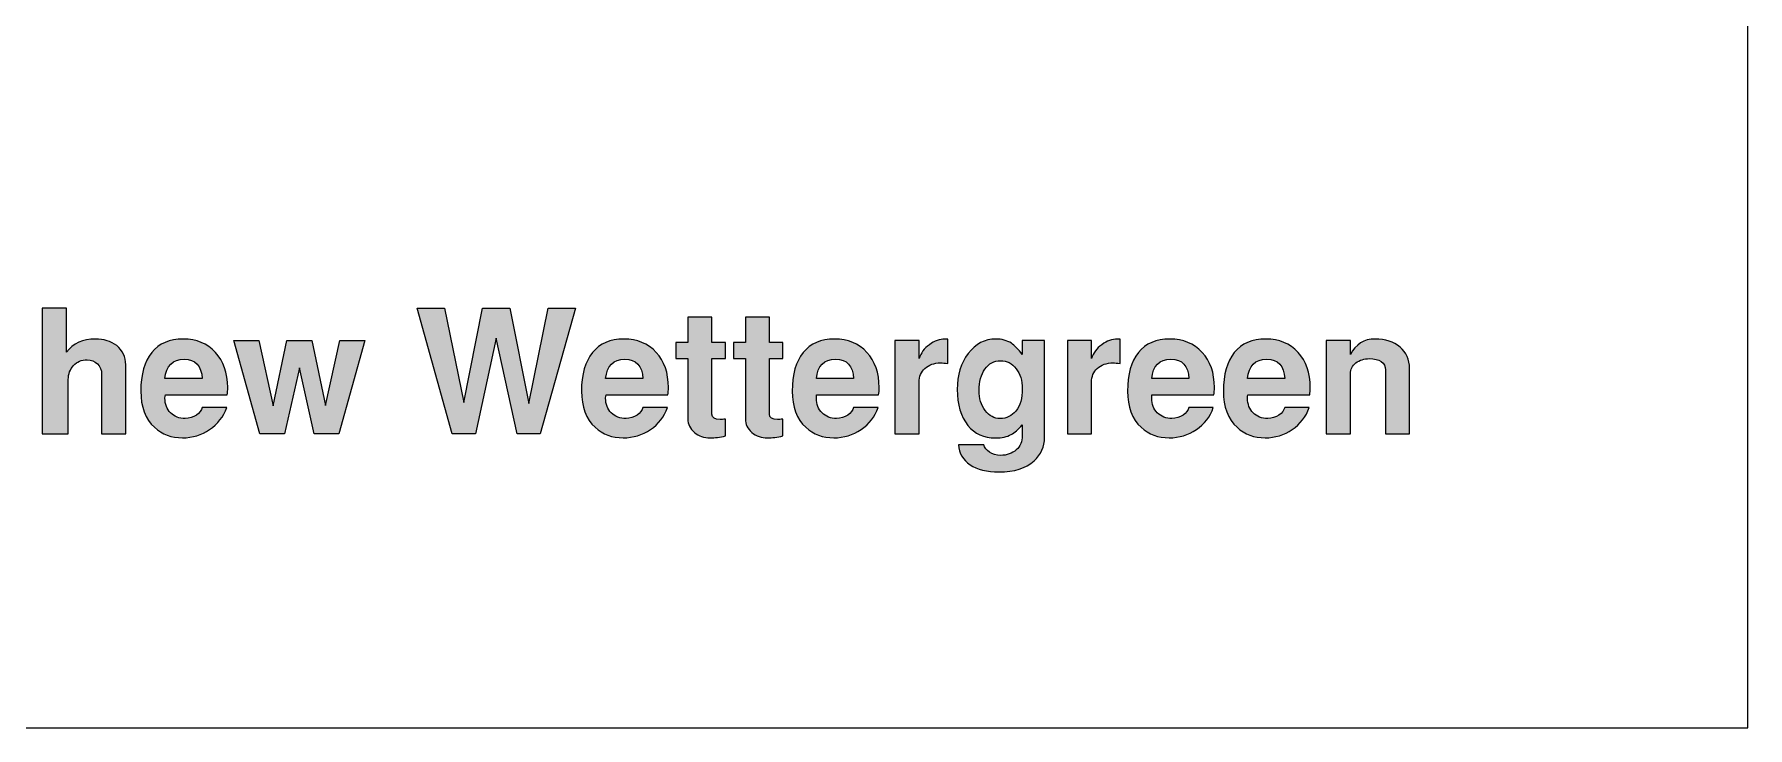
# Model space of a CAD drawing. Header units: inches. Extents: x 1.02 to 5.12, y -4.53 to -1.03.
# Drawn here: x 3.88 to 5.122, y -4.527 to -4.024 of the extents above; entities that cross this region are included whole.
import ezdxf

# ---------------------------------------------------------------- set-up
doc = ezdxf.new("R2010")
doc.units = ezdxf.units.IN
doc.header["$MEASUREMENT"] = 0
doc.layers.add('Layer 1', color=7, linetype='Continuous')

# ---------------------------------------------------------------- blocks, each defined once
blk = doc.blocks.new('block 2')
at = {"layer": 'Layer 1', "color": 7, "lineweight": 5, "true_color": 0xffffff}
blk.add_open_spline([(3.0372, -1.0266), (4.0738, -1.0266), (5.1219, -1.0266), (5.1219, -1.0266), (5.1219, -1.0266), (5.1219, -4.5266), (5.1219, -4.5266), (5.1219, -4.5266), (1.0193, -4.5266), (1.0193, -4.5266), (1.0193, -4.5266), (1.0193, -1.0266), (1.0193, -1.0266), (1.0193, -1.0266), (2.0228, -1.0266), (3.0372, -1.0266)], degree=3, knots=[0, 0, 0, 0, 1, 1, 1, 2, 2, 2, 3, 3, 3, 4, 4, 4, 5, 5, 5, 5], dxfattribs=at)
blk = doc.blocks.new('block 29')
at = {"layer": 'Layer 1', "true_color": 0xed1f24}
h = blk.add_hatch(color=240, dxfattribs=at)
h.dxf.hatch_style = 2
edge = h.paths.add_edge_path()
edge.add_spline(control_points=[(3.9459, -4.3137), (3.9459, -4.3137), (3.9284, -4.3137), (3.9284, -4.3137), (3.9284, -4.3137), (3.9284, -4.2705), (3.9284, -4.2705), (3.9284, -4.2673), (3.9274, -4.2647), (3.9254, -4.2628), (3.9234, -4.2609), (3.9209, -4.26), (3.9178, -4.26), (3.9139, -4.26), (3.9106, -4.2613), (3.9081, -4.2641), (3.9055, -4.2668), (3.9042, -4.2702), (3.9042, -4.2743), (3.9042, -4.2743), (3.9042, -4.3137), (3.9042, -4.3137), (3.9042, -4.3137), (3.8854, -4.3137), (3.8854, -4.3137), (3.8854, -4.3137), (3.8854, -4.2226), (3.8854, -4.2226), (3.8854, -4.2226), (3.9029, -4.2226), (3.9029, -4.2226), (3.9029, -4.2226), (3.9029, -4.2545), (3.9029, -4.2545), (3.9077, -4.2481), (3.9147, -4.2449), (3.9239, -4.2449), (3.93, -4.2449), (3.9351, -4.2465), (3.9393, -4.2497), (3.9437, -4.2532), (3.9459, -4.2578), (3.9459, -4.2635), (3.9459, -4.2635), (3.9459, -4.3137), (3.9459, -4.3137)], knot_values=[0, 0, 0, 0, 1, 1, 1, 2, 2, 2, 3, 3, 3, 4, 4, 4, 5, 5, 5, 6, 6, 6, 7, 7, 7, 8, 8, 8, 9, 9, 9, 10, 10, 10, 11, 11, 11, 12, 12, 12, 13, 13, 13, 14, 14, 14, 15, 15, 15, 15], degree=3, periodic=1)
h = blk.add_hatch(color=240, dxfattribs=at)
h.dxf.hatch_style = 2
h.paths.add_polyline_path([(4.272, -4.2226), (4.2464, -4.3137), (4.2296, -4.3137), (4.2145, -4.2444), (4.1995, -4.3137), (4.1826, -4.3137), (4.1571, -4.2226), (4.1769, -4.2226), (4.1909, -4.2909), (4.2046, -4.2226), (4.2244, -4.2226), (4.2381, -4.2916), (4.2521, -4.2226)])
h = blk.add_hatch(color=240, dxfattribs=at)
h.dxf.hatch_style = 2
edge = h.paths.add_edge_path()
edge.add_spline(control_points=[(4.3807, -4.3151), (4.3766, -4.3161), (4.3729, -4.3166), (4.3696, -4.3166), (4.3651, -4.3166), (4.3614, -4.3153), (4.3582, -4.3126), (4.355, -4.3098), (4.3534, -4.3066), (4.3534, -4.3029), (4.3534, -4.3029), (4.3534, -4.259), (4.3534, -4.259), (4.3534, -4.259), (4.3448, -4.259), (4.3448, -4.259), (4.3448, -4.259), (4.3448, -4.2474), (4.3448, -4.2474), (4.3448, -4.2474), (4.3534, -4.2474), (4.3534, -4.2474), (4.3534, -4.2474), (4.3534, -4.229), (4.3534, -4.229), (4.3534, -4.229), (4.3709, -4.229), (4.3709, -4.229), (4.3709, -4.229), (4.3709, -4.2474), (4.3709, -4.2474), (4.3709, -4.2474), (4.3807, -4.2474), (4.3807, -4.2474), (4.3807, -4.2474), (4.3807, -4.259), (4.3807, -4.259), (4.3807, -4.259), (4.3709, -4.259), (4.3709, -4.259), (4.3709, -4.259), (4.3709, -4.2994), (4.3709, -4.2994), (4.3709, -4.3019), (4.3729, -4.3032), (4.3768, -4.3032), (4.3777, -4.3032), (4.379, -4.3031), (4.3807, -4.303), (4.3807, -4.303), (4.3807, -4.3151), (4.3807, -4.3151)], knot_values=[0, 0, 0, 0, 1, 1, 1, 2, 2, 2, 3, 3, 3, 4, 4, 4, 5, 5, 5, 6, 6, 6, 7, 7, 7, 8, 8, 8, 9, 9, 9, 10, 10, 10, 11, 11, 11, 12, 12, 12, 13, 13, 13, 14, 14, 14, 15, 15, 15, 16, 16, 16, 17, 17, 17, 17], degree=3, periodic=1)
h = blk.add_hatch(color=240, dxfattribs=at)
h.dxf.hatch_style = 2
edge = h.paths.add_edge_path()
edge.add_spline(control_points=[(4.4223, -4.3151), (4.4182, -4.3161), (4.4145, -4.3166), (4.4112, -4.3166), (4.4068, -4.3166), (4.403, -4.3153), (4.3998, -4.3126), (4.3967, -4.3098), (4.3951, -4.3066), (4.3951, -4.3029), (4.3951, -4.3029), (4.3951, -4.259), (4.3951, -4.259), (4.3951, -4.259), (4.3864, -4.259), (4.3864, -4.259), (4.3864, -4.259), (4.3864, -4.2474), (4.3864, -4.2474), (4.3864, -4.2474), (4.3951, -4.2474), (4.3951, -4.2474), (4.3951, -4.2474), (4.3951, -4.229), (4.3951, -4.229), (4.3951, -4.229), (4.4126, -4.229), (4.4126, -4.229), (4.4126, -4.229), (4.4126, -4.2474), (4.4126, -4.2474), (4.4126, -4.2474), (4.4223, -4.2474), (4.4223, -4.2474), (4.4223, -4.2474), (4.4223, -4.259), (4.4223, -4.259), (4.4223, -4.259), (4.4126, -4.259), (4.4126, -4.259), (4.4126, -4.259), (4.4126, -4.2994), (4.4126, -4.2994), (4.4126, -4.3019), (4.4145, -4.3032), (4.4185, -4.3032), (4.4194, -4.3032), (4.4206, -4.3031), (4.4223, -4.303), (4.4223, -4.303), (4.4223, -4.3151), (4.4223, -4.3151)], knot_values=[0, 0, 0, 0, 1, 1, 1, 2, 2, 2, 3, 3, 3, 4, 4, 4, 5, 5, 5, 6, 6, 6, 7, 7, 7, 8, 8, 8, 9, 9, 9, 10, 10, 10, 11, 11, 11, 12, 12, 12, 13, 13, 13, 14, 14, 14, 15, 15, 15, 16, 16, 16, 17, 17, 17, 17], degree=3, periodic=1)
h = blk.add_hatch(color=240, dxfattribs=at)
h.dxf.hatch_style = 2
edge = h.paths.add_edge_path()
edge.add_spline(control_points=[(4.0198, -4.28), (4.0198, -4.282), (4.0197, -4.2838), (4.0194, -4.2854), (4.0194, -4.2854), (3.9746, -4.2854), (3.9746, -4.2854), (3.9744, -4.2859), (3.9743, -4.2867), (3.9743, -4.2877), (3.9743, -4.2922), (3.9757, -4.2957), (3.9784, -4.2984), (3.9811, -4.3011), (3.9847, -4.3025), (3.989, -4.3025), (3.9919, -4.3025), (3.9946, -4.3017), (3.9971, -4.3), (3.9993, -4.2984), (4.0007, -4.2966), (4.0013, -4.2946), (4.0013, -4.2946), (4.0191, -4.2946), (4.0191, -4.2946), (4.0167, -4.3012), (4.0126, -4.3065), (4.0067, -4.3105), (4.0009, -4.3145), (3.9943, -4.3165), (3.9871, -4.3165), (3.979, -4.3165), (3.9722, -4.314), (3.9667, -4.3089), (3.9601, -4.3028), (3.9568, -4.2941), (3.9568, -4.2827), (3.9568, -4.2706), (3.9595, -4.2612), (3.9647, -4.2547), (3.97, -4.2481), (3.9776, -4.2449), (3.9876, -4.2449), (3.9972, -4.2449), (4.005, -4.2481), (4.0109, -4.2546), (4.0169, -4.261), (4.0198, -4.2695), (4.0198, -4.28)], knot_values=[0, 0, 0, 0, 1, 1, 1, 2, 2, 2, 3, 3, 3, 4, 4, 4, 5, 5, 5, 6, 6, 6, 7, 7, 7, 8, 8, 8, 9, 9, 9, 10, 10, 10, 11, 11, 11, 12, 12, 12, 13, 13, 13, 14, 14, 14, 15, 15, 15, 16, 16, 16, 16], degree=3, periodic=1)
edge = h.paths.add_edge_path()
edge.add_spline(control_points=[(4.0013, -4.2736), (4.0008, -4.2642), (3.9964, -4.2595), (3.9882, -4.2595), (3.9799, -4.2595), (3.9752, -4.2642), (3.9743, -4.2736), (3.9743, -4.2736), (4.0013, -4.2736), (4.0013, -4.2736)], knot_values=[0, 0, 0, 0, 1, 1, 1, 2, 2, 2, 3, 3, 3, 3], degree=3, periodic=1)
h = blk.add_hatch(color=240, dxfattribs=at)
h.dxf.hatch_style = 2
h.paths.add_polyline_path([(4.1193, -4.246), (4.1004, -4.3137), (4.0825, -4.3137), (4.0718, -4.2659), (4.0611, -4.3137), (4.0431, -4.3137), (4.0242, -4.246), (4.0423, -4.246), (4.0528, -4.2934), (4.0627, -4.246), (4.0808, -4.246), (4.0907, -4.2932), (4.1012, -4.246)])
h = blk.add_hatch(color=240, dxfattribs=at)
h.dxf.hatch_style = 2
edge = h.paths.add_edge_path()
edge.add_spline(control_points=[(4.3393, -4.28), (4.3393, -4.282), (4.3392, -4.2838), (4.3389, -4.2854), (4.3389, -4.2854), (4.2941, -4.2854), (4.2941, -4.2854), (4.2939, -4.2859), (4.2938, -4.2867), (4.2938, -4.2877), (4.2938, -4.2922), (4.2952, -4.2957), (4.2979, -4.2984), (4.3006, -4.3011), (4.3042, -4.3025), (4.3086, -4.3025), (4.3114, -4.3025), (4.3141, -4.3017), (4.3166, -4.3), (4.3188, -4.2984), (4.3202, -4.2966), (4.3208, -4.2946), (4.3208, -4.2946), (4.3386, -4.2946), (4.3386, -4.2946), (4.3362, -4.3012), (4.3321, -4.3065), (4.3263, -4.3105), (4.3204, -4.3145), (4.3138, -4.3165), (4.3066, -4.3165), (4.2985, -4.3165), (4.2917, -4.314), (4.2862, -4.3089), (4.2796, -4.3028), (4.2763, -4.2941), (4.2763, -4.2827), (4.2763, -4.2706), (4.279, -4.2612), (4.2843, -4.2547), (4.2895, -4.2481), (4.2972, -4.2449), (4.3071, -4.2449), (4.3167, -4.2449), (4.3245, -4.2481), (4.3305, -4.2546), (4.3364, -4.261), (4.3393, -4.2695), (4.3393, -4.28)], knot_values=[0, 0, 0, 0, 1, 1, 1, 2, 2, 2, 3, 3, 3, 4, 4, 4, 5, 5, 5, 6, 6, 6, 7, 7, 7, 8, 8, 8, 9, 9, 9, 10, 10, 10, 11, 11, 11, 12, 12, 12, 13, 13, 13, 14, 14, 14, 15, 15, 15, 16, 16, 16, 16], degree=3, periodic=1)
edge = h.paths.add_edge_path()
edge.add_spline(control_points=[(4.3208, -4.2736), (4.3203, -4.2642), (4.3159, -4.2595), (4.3077, -4.2595), (4.2994, -4.2595), (4.2948, -4.2642), (4.2938, -4.2736), (4.2938, -4.2736), (4.3208, -4.2736), (4.3208, -4.2736)], knot_values=[0, 0, 0, 0, 1, 1, 1, 2, 2, 2, 3, 3, 3, 3], degree=3, periodic=1)
h = blk.add_hatch(color=240, dxfattribs=at)
h.dxf.hatch_style = 2
edge = h.paths.add_edge_path()
edge.add_spline(control_points=[(4.4921, -4.28), (4.4921, -4.282), (4.492, -4.2838), (4.4917, -4.2854), (4.4917, -4.2854), (4.4468, -4.2854), (4.4468, -4.2854), (4.4466, -4.2859), (4.4466, -4.2867), (4.4466, -4.2877), (4.4466, -4.2922), (4.4479, -4.2957), (4.4507, -4.2984), (4.4534, -4.3011), (4.4569, -4.3025), (4.4613, -4.3025), (4.4642, -4.3025), (4.4669, -4.3017), (4.4694, -4.3), (4.4716, -4.2984), (4.473, -4.2966), (4.4736, -4.2946), (4.4736, -4.2946), (4.4913, -4.2946), (4.4913, -4.2946), (4.489, -4.3012), (4.4849, -4.3065), (4.479, -4.3105), (4.4731, -4.3145), (4.4666, -4.3165), (4.4593, -4.3165), (4.4512, -4.3165), (4.4445, -4.314), (4.4389, -4.3089), (4.4324, -4.3028), (4.4291, -4.2941), (4.4291, -4.2827), (4.4291, -4.2706), (4.4317, -4.2612), (4.437, -4.2547), (4.4423, -4.2481), (4.4499, -4.2449), (4.4598, -4.2449), (4.4695, -4.2449), (4.4773, -4.2481), (4.4832, -4.2546), (4.4891, -4.261), (4.4921, -4.2695), (4.4921, -4.28)], knot_values=[0, 0, 0, 0, 1, 1, 1, 2, 2, 2, 3, 3, 3, 4, 4, 4, 5, 5, 5, 6, 6, 6, 7, 7, 7, 8, 8, 8, 9, 9, 9, 10, 10, 10, 11, 11, 11, 12, 12, 12, 13, 13, 13, 14, 14, 14, 15, 15, 15, 16, 16, 16, 16], degree=3, periodic=1)
edge = h.paths.add_edge_path()
edge.add_spline(control_points=[(4.4736, -4.2736), (4.4731, -4.2642), (4.4687, -4.2595), (4.4605, -4.2595), (4.4521, -4.2595), (4.4475, -4.2642), (4.4466, -4.2736), (4.4466, -4.2736), (4.4736, -4.2736), (4.4736, -4.2736)], knot_values=[0, 0, 0, 0, 1, 1, 1, 2, 2, 2, 3, 3, 3, 3], degree=3, periodic=1)
h = blk.add_hatch(color=240, dxfattribs=at)
h.dxf.hatch_style = 2
edge = h.paths.add_edge_path()
edge.add_spline(control_points=[(4.5419, -4.2626), (4.5396, -4.2624), (4.5379, -4.2622), (4.5368, -4.2622), (4.5319, -4.2622), (4.528, -4.2636), (4.5253, -4.2662), (4.5225, -4.2688), (4.5211, -4.2721), (4.5211, -4.2761), (4.5211, -4.2761), (4.5211, -4.3137), (4.5211, -4.3137), (4.5211, -4.3137), (4.5036, -4.3137), (4.5036, -4.3137), (4.5036, -4.3137), (4.5036, -4.246), (4.5036, -4.246), (4.5036, -4.246), (4.5211, -4.246), (4.5211, -4.246), (4.5211, -4.246), (4.5211, -4.2591), (4.5211, -4.2591), (4.5223, -4.2551), (4.5248, -4.2517), (4.5286, -4.249), (4.5323, -4.2462), (4.5361, -4.2449), (4.5398, -4.2449), (4.5402, -4.2449), (4.5409, -4.2449), (4.5419, -4.2451), (4.5419, -4.2451), (4.5419, -4.2626), (4.5419, -4.2626)], knot_values=[0, 0, 0, 0, 1, 1, 1, 2, 2, 2, 3, 3, 3, 4, 4, 4, 5, 5, 5, 6, 6, 6, 7, 7, 7, 8, 8, 8, 9, 9, 9, 10, 10, 10, 11, 11, 11, 12, 12, 12, 12], degree=3, periodic=1)
h = blk.add_hatch(color=240, dxfattribs=at)
h.dxf.hatch_style = 2
edge = h.paths.add_edge_path()
edge.add_spline(control_points=[(4.6121, -4.3162), (4.6121, -4.323), (4.6095, -4.3287), (4.6044, -4.3332), (4.5985, -4.3386), (4.5901, -4.3412), (4.5791, -4.3412), (4.5702, -4.3412), (4.5631, -4.3395), (4.558, -4.3361), (4.5529, -4.3326), (4.5501, -4.3278), (4.5497, -4.3216), (4.5497, -4.3216), (4.568, -4.3216), (4.568, -4.3216), (4.5685, -4.3236), (4.5698, -4.3254), (4.5721, -4.3269), (4.5743, -4.3285), (4.577, -4.3292), (4.5801, -4.3292), (4.5848, -4.3292), (4.5886, -4.3279), (4.5915, -4.3253), (4.5945, -4.3227), (4.5959, -4.3192), (4.5959, -4.3149), (4.5959, -4.3104), (4.5959, -4.3077), (4.5958, -4.307), (4.5931, -4.3104), (4.5904, -4.3128), (4.5879, -4.3141), (4.5849, -4.3158), (4.5811, -4.3166), (4.5765, -4.3166), (4.5681, -4.3166), (4.5614, -4.3136), (4.5565, -4.3075), (4.5513, -4.3012), (4.5487, -4.2925), (4.5487, -4.2814), (4.5487, -4.271), (4.5514, -4.2624), (4.5567, -4.2554), (4.5621, -4.2484), (4.5687, -4.2449), (4.5766, -4.2449), (4.581, -4.2449), (4.5848, -4.2459), (4.588, -4.248), (4.5904, -4.2496), (4.593, -4.2523), (4.5959, -4.2561), (4.5959, -4.2561), (4.5959, -4.246), (4.5959, -4.246), (4.5959, -4.246), (4.6121, -4.246), (4.6121, -4.246), (4.6121, -4.246), (4.6121, -4.3162), (4.6121, -4.3162)], knot_values=[0, 0, 0, 0, 1, 1, 1, 2, 2, 2, 3, 3, 3, 4, 4, 4, 5, 5, 5, 6, 6, 6, 7, 7, 7, 8, 8, 8, 9, 9, 9, 10, 10, 10, 11, 11, 11, 12, 12, 12, 13, 13, 13, 14, 14, 14, 15, 15, 15, 16, 16, 16, 17, 17, 17, 18, 18, 18, 19, 19, 19, 20, 20, 20, 21, 21, 21, 21], degree=3, periodic=1)
edge = h.paths.add_edge_path()
edge.add_spline(control_points=[(4.5959, -4.2809), (4.5959, -4.275), (4.5944, -4.2702), (4.5915, -4.2664), (4.5884, -4.2625), (4.5847, -4.2606), (4.5801, -4.2606), (4.5754, -4.2606), (4.5716, -4.2626), (4.5688, -4.2667), (4.566, -4.2707), (4.5646, -4.2759), (4.5646, -4.2822), (4.5646, -4.288), (4.566, -4.2928), (4.569, -4.2967), (4.572, -4.3006), (4.5756, -4.3025), (4.5798, -4.3025), (4.5845, -4.3025), (4.5883, -4.3007), (4.5912, -4.2971), (4.5944, -4.2932), (4.5959, -4.2878), (4.5959, -4.2809)], knot_values=[0, 0, 0, 0, 1, 1, 1, 2, 2, 2, 3, 3, 3, 4, 4, 4, 5, 5, 5, 6, 6, 6, 7, 7, 7, 8, 8, 8, 8], degree=3, periodic=1)
h = blk.add_hatch(color=240, dxfattribs=at)
h.dxf.hatch_style = 2
edge = h.paths.add_edge_path()
edge.add_spline(control_points=[(4.6669, -4.2626), (4.6646, -4.2624), (4.6629, -4.2622), (4.6618, -4.2622), (4.6569, -4.2622), (4.653, -4.2636), (4.6503, -4.2662), (4.6475, -4.2688), (4.6461, -4.2721), (4.6461, -4.2761), (4.6461, -4.2761), (4.6461, -4.3137), (4.6461, -4.3137), (4.6461, -4.3137), (4.6286, -4.3137), (4.6286, -4.3137), (4.6286, -4.3137), (4.6286, -4.246), (4.6286, -4.246), (4.6286, -4.246), (4.6461, -4.246), (4.6461, -4.246), (4.6461, -4.246), (4.6461, -4.2591), (4.6461, -4.2591), (4.6473, -4.2551), (4.6498, -4.2517), (4.6536, -4.249), (4.6573, -4.2462), (4.6611, -4.2449), (4.6648, -4.2449), (4.6652, -4.2449), (4.6659, -4.2449), (4.6669, -4.2451), (4.6669, -4.2451), (4.6669, -4.2626), (4.6669, -4.2626)], knot_values=[0, 0, 0, 0, 1, 1, 1, 2, 2, 2, 3, 3, 3, 4, 4, 4, 5, 5, 5, 6, 6, 6, 7, 7, 7, 8, 8, 8, 9, 9, 9, 10, 10, 10, 11, 11, 11, 12, 12, 12, 12], degree=3, periodic=1)
h = blk.add_hatch(color=240, dxfattribs=at)
h.dxf.hatch_style = 2
edge = h.paths.add_edge_path()
edge.add_spline(control_points=[(4.7352, -4.28), (4.7352, -4.282), (4.7351, -4.2838), (4.7348, -4.2854), (4.7348, -4.2854), (4.6899, -4.2854), (4.6899, -4.2854), (4.6898, -4.2859), (4.6897, -4.2867), (4.6897, -4.2877), (4.6897, -4.2922), (4.6911, -4.2957), (4.6938, -4.2984), (4.6965, -4.3011), (4.7001, -4.3025), (4.7044, -4.3025), (4.7073, -4.3025), (4.71, -4.3017), (4.7125, -4.3), (4.7147, -4.2984), (4.7161, -4.2966), (4.7167, -4.2946), (4.7167, -4.2946), (4.7344, -4.2946), (4.7344, -4.2946), (4.7321, -4.3012), (4.728, -4.3065), (4.7221, -4.3105), (4.7163, -4.3145), (4.7097, -4.3165), (4.7024, -4.3165), (4.6944, -4.3165), (4.6876, -4.314), (4.6821, -4.3089), (4.6755, -4.3028), (4.6722, -4.2941), (4.6722, -4.2827), (4.6722, -4.2706), (4.6748, -4.2612), (4.6801, -4.2547), (4.6854, -4.2481), (4.693, -4.2449), (4.7029, -4.2449), (4.7126, -4.2449), (4.7204, -4.2481), (4.7263, -4.2546), (4.7322, -4.261), (4.7352, -4.2695), (4.7352, -4.28)], knot_values=[0, 0, 0, 0, 1, 1, 1, 2, 2, 2, 3, 3, 3, 4, 4, 4, 5, 5, 5, 6, 6, 6, 7, 7, 7, 8, 8, 8, 9, 9, 9, 10, 10, 10, 11, 11, 11, 12, 12, 12, 13, 13, 13, 14, 14, 14, 15, 15, 15, 16, 16, 16, 16], degree=3, periodic=1)
edge = h.paths.add_edge_path()
edge.add_spline(control_points=[(4.7167, -4.2736), (4.7162, -4.2642), (4.7118, -4.2595), (4.7036, -4.2595), (4.6953, -4.2595), (4.6906, -4.2642), (4.6897, -4.2736), (4.6897, -4.2736), (4.7167, -4.2736), (4.7167, -4.2736)], knot_values=[0, 0, 0, 0, 1, 1, 1, 2, 2, 2, 3, 3, 3, 3], degree=3, periodic=1)
h = blk.add_hatch(color=240, dxfattribs=at)
h.dxf.hatch_style = 2
edge = h.paths.add_edge_path()
edge.add_spline(control_points=[(4.8047, -4.28), (4.8047, -4.282), (4.8046, -4.2838), (4.8043, -4.2854), (4.8043, -4.2854), (4.7595, -4.2854), (4.7595, -4.2854), (4.7593, -4.2859), (4.7592, -4.2867), (4.7592, -4.2877), (4.7592, -4.2922), (4.7606, -4.2957), (4.7633, -4.2984), (4.766, -4.3011), (4.7696, -4.3025), (4.7739, -4.3025), (4.7768, -4.3025), (4.7795, -4.3017), (4.782, -4.3), (4.7842, -4.2984), (4.7856, -4.2966), (4.7862, -4.2946), (4.7862, -4.2946), (4.804, -4.2946), (4.804, -4.2946), (4.8016, -4.3012), (4.7975, -4.3065), (4.7916, -4.3105), (4.7858, -4.3145), (4.7792, -4.3165), (4.772, -4.3165), (4.7639, -4.3165), (4.7571, -4.314), (4.7516, -4.3089), (4.745, -4.3028), (4.7417, -4.2941), (4.7417, -4.2827), (4.7417, -4.2706), (4.7444, -4.2612), (4.7496, -4.2547), (4.7549, -4.2481), (4.7625, -4.2449), (4.7725, -4.2449), (4.7821, -4.2449), (4.7899, -4.2481), (4.7958, -4.2546), (4.8018, -4.261), (4.8047, -4.2695), (4.8047, -4.28)], knot_values=[0, 0, 0, 0, 1, 1, 1, 2, 2, 2, 3, 3, 3, 4, 4, 4, 5, 5, 5, 6, 6, 6, 7, 7, 7, 8, 8, 8, 9, 9, 9, 10, 10, 10, 11, 11, 11, 12, 12, 12, 13, 13, 13, 14, 14, 14, 15, 15, 15, 16, 16, 16, 16], degree=3, periodic=1)
edge = h.paths.add_edge_path()
edge.add_spline(control_points=[(4.7862, -4.2736), (4.7857, -4.2642), (4.7813, -4.2595), (4.7731, -4.2595), (4.7648, -4.2595), (4.7601, -4.2642), (4.7592, -4.2736), (4.7592, -4.2736), (4.7862, -4.2736), (4.7862, -4.2736)], knot_values=[0, 0, 0, 0, 1, 1, 1, 2, 2, 2, 3, 3, 3, 3], degree=3, periodic=1)
h = blk.add_hatch(color=240, dxfattribs=at)
h.dxf.hatch_style = 2
edge = h.paths.add_edge_path()
edge.add_spline(control_points=[(4.8767, -4.3137), (4.8767, -4.3137), (4.8592, -4.3137), (4.8592, -4.3137), (4.8592, -4.3137), (4.8592, -4.2672), (4.8592, -4.2672), (4.8592, -4.2647), (4.8582, -4.2628), (4.8561, -4.2613), (4.854, -4.2598), (4.8512, -4.2591), (4.8476, -4.2591), (4.8437, -4.2591), (4.8404, -4.2602), (4.8378, -4.2622), (4.8351, -4.2643), (4.8338, -4.2669), (4.8338, -4.2701), (4.8338, -4.2701), (4.8338, -4.3137), (4.8338, -4.3137), (4.8338, -4.3137), (4.8163, -4.3137), (4.8163, -4.3137), (4.8163, -4.3137), (4.8163, -4.246), (4.8163, -4.246), (4.8163, -4.246), (4.8338, -4.246), (4.8338, -4.246), (4.8338, -4.246), (4.8338, -4.2561), (4.8338, -4.2561), (4.8377, -4.2486), (4.8437, -4.2449), (4.8516, -4.2449), (4.8592, -4.2449), (4.8652, -4.2468), (4.8698, -4.2507), (4.8744, -4.2547), (4.8767, -4.2598), (4.8767, -4.2662), (4.8767, -4.2662), (4.8767, -4.3137), (4.8767, -4.3137)], knot_values=[0, 0, 0, 0, 1, 1, 1, 2, 2, 2, 3, 3, 3, 4, 4, 4, 5, 5, 5, 6, 6, 6, 7, 7, 7, 8, 8, 8, 9, 9, 9, 10, 10, 10, 11, 11, 11, 12, 12, 12, 13, 13, 13, 14, 14, 14, 15, 15, 15, 15], degree=3, periodic=1)
at = {"layer": 'Layer 1', "lineweight": 0}
for points in [[(4.272, -4.2226), (4.2464, -4.3137), (4.2296, -4.3137), (4.2145, -4.2444), (4.1995, -4.3137), (4.1826, -4.3137), (4.1571, -4.2226), (4.1769, -4.2226), (4.1909, -4.2909), (4.2046, -4.2226), (4.2244, -4.2226), (4.2381, -4.2916), (4.2521, -4.2226), (4.272, -4.2226)], [(4.1193, -4.246), (4.1004, -4.3137), (4.0825, -4.3137), (4.0718, -4.2659), (4.0611, -4.3137), (4.0431, -4.3137), (4.0242, -4.246), (4.0423, -4.246), (4.0528, -4.2934), (4.0627, -4.246), (4.0808, -4.246), (4.0907, -4.2932), (4.1012, -4.246), (4.1193, -4.246)]]:
    blk.add_lwpolyline(points, dxfattribs=at)
for points, knots in [([(3.9459, -4.3137), (3.9459, -4.3137), (3.9284, -4.3137), (3.9284, -4.3137), (3.9284, -4.3137), (3.9284, -4.2705), (3.9284, -4.2705), (3.9284, -4.2673), (3.9274, -4.2647), (3.9254, -4.2628), (3.9234, -4.2609), (3.9209, -4.26), (3.9178, -4.26), (3.9139, -4.26), (3.9106, -4.2613), (3.9081, -4.2641), (3.9055, -4.2668), (3.9042, -4.2702), (3.9042, -4.2743), (3.9042, -4.2743), (3.9042, -4.3137), (3.9042, -4.3137), (3.9042, -4.3137), (3.8854, -4.3137), (3.8854, -4.3137), (3.8854, -4.3137), (3.8854, -4.2226), (3.8854, -4.2226), (3.8854, -4.2226), (3.9029, -4.2226), (3.9029, -4.2226), (3.9029, -4.2226), (3.9029, -4.2545), (3.9029, -4.2545), (3.9077, -4.2481), (3.9147, -4.2449), (3.9239, -4.2449), (3.93, -4.2449), (3.9351, -4.2465), (3.9393, -4.2497), (3.9437, -4.2532), (3.9459, -4.2578), (3.9459, -4.2635), (3.9459, -4.2635), (3.9459, -4.3137), (3.9459, -4.3137)], [0, 0, 0, 0, 1, 1, 1, 2, 2, 2, 3, 3, 3, 4, 4, 4, 5, 5, 5, 6, 6, 6, 7, 7, 7, 8, 8, 8, 9, 9, 9, 10, 10, 10, 11, 11, 11, 12, 12, 12, 13, 13, 13, 14, 14, 14, 15, 15, 15, 15]), ([(4.3807, -4.3151), (4.3766, -4.3161), (4.3729, -4.3166), (4.3696, -4.3166), (4.3651, -4.3166), (4.3614, -4.3153), (4.3582, -4.3126), (4.355, -4.3098), (4.3534, -4.3066), (4.3534, -4.3029), (4.3534, -4.3029), (4.3534, -4.259), (4.3534, -4.259), (4.3534, -4.259), (4.3448, -4.259), (4.3448, -4.259), (4.3448, -4.259), (4.3448, -4.2474), (4.3448, -4.2474), (4.3448, -4.2474), (4.3534, -4.2474), (4.3534, -4.2474), (4.3534, -4.2474), (4.3534, -4.229), (4.3534, -4.229), (4.3534, -4.229), (4.3709, -4.229), (4.3709, -4.229), (4.3709, -4.229), (4.3709, -4.2474), (4.3709, -4.2474), (4.3709, -4.2474), (4.3807, -4.2474), (4.3807, -4.2474), (4.3807, -4.2474), (4.3807, -4.259), (4.3807, -4.259), (4.3807, -4.259), (4.3709, -4.259), (4.3709, -4.259), (4.3709, -4.259), (4.3709, -4.2994), (4.3709, -4.2994), (4.3709, -4.3019), (4.3729, -4.3032), (4.3768, -4.3032), (4.3777, -4.3032), (4.379, -4.3031), (4.3807, -4.303), (4.3807, -4.303), (4.3807, -4.3151), (4.3807, -4.3151)], [0, 0, 0, 0, 1, 1, 1, 2, 2, 2, 3, 3, 3, 4, 4, 4, 5, 5, 5, 6, 6, 6, 7, 7, 7, 8, 8, 8, 9, 9, 9, 10, 10, 10, 11, 11, 11, 12, 12, 12, 13, 13, 13, 14, 14, 14, 15, 15, 15, 16, 16, 16, 17, 17, 17, 17]), ([(4.4223, -4.3151), (4.4182, -4.3161), (4.4145, -4.3166), (4.4112, -4.3166), (4.4068, -4.3166), (4.403, -4.3153), (4.3998, -4.3126), (4.3967, -4.3098), (4.3951, -4.3066), (4.3951, -4.3029), (4.3951, -4.3029), (4.3951, -4.259), (4.3951, -4.259), (4.3951, -4.259), (4.3864, -4.259), (4.3864, -4.259), (4.3864, -4.259), (4.3864, -4.2474), (4.3864, -4.2474), (4.3864, -4.2474), (4.3951, -4.2474), (4.3951, -4.2474), (4.3951, -4.2474), (4.3951, -4.229), (4.3951, -4.229), (4.3951, -4.229), (4.4126, -4.229), (4.4126, -4.229), (4.4126, -4.229), (4.4126, -4.2474), (4.4126, -4.2474), (4.4126, -4.2474), (4.4223, -4.2474), (4.4223, -4.2474), (4.4223, -4.2474), (4.4223, -4.259), (4.4223, -4.259), (4.4223, -4.259), (4.4126, -4.259), (4.4126, -4.259), (4.4126, -4.259), (4.4126, -4.2994), (4.4126, -4.2994), (4.4126, -4.3019), (4.4145, -4.3032), (4.4185, -4.3032), (4.4194, -4.3032), (4.4206, -4.3031), (4.4223, -4.303), (4.4223, -4.303), (4.4223, -4.3151), (4.4223, -4.3151)], [0, 0, 0, 0, 1, 1, 1, 2, 2, 2, 3, 3, 3, 4, 4, 4, 5, 5, 5, 6, 6, 6, 7, 7, 7, 8, 8, 8, 9, 9, 9, 10, 10, 10, 11, 11, 11, 12, 12, 12, 13, 13, 13, 14, 14, 14, 15, 15, 15, 16, 16, 16, 17, 17, 17, 17]), ([(4.0198, -4.28), (4.0198, -4.282), (4.0197, -4.2838), (4.0194, -4.2854), (4.0194, -4.2854), (3.9746, -4.2854), (3.9746, -4.2854), (3.9744, -4.2859), (3.9743, -4.2867), (3.9743, -4.2877), (3.9743, -4.2922), (3.9757, -4.2957), (3.9784, -4.2984), (3.9811, -4.3011), (3.9847, -4.3025), (3.989, -4.3025), (3.9919, -4.3025), (3.9946, -4.3017), (3.9971, -4.3), (3.9993, -4.2984), (4.0007, -4.2966), (4.0013, -4.2946), (4.0013, -4.2946), (4.0191, -4.2946), (4.0191, -4.2946), (4.0167, -4.3012), (4.0126, -4.3065), (4.0067, -4.3105), (4.0009, -4.3145), (3.9943, -4.3165), (3.9871, -4.3165), (3.979, -4.3165), (3.9722, -4.314), (3.9667, -4.3089), (3.9601, -4.3028), (3.9568, -4.2941), (3.9568, -4.2827), (3.9568, -4.2706), (3.9595, -4.2612), (3.9647, -4.2547), (3.97, -4.2481), (3.9776, -4.2449), (3.9876, -4.2449), (3.9972, -4.2449), (4.005, -4.2481), (4.0109, -4.2546), (4.0169, -4.261), (4.0198, -4.2695), (4.0198, -4.28)], [0, 0, 0, 0, 1, 1, 1, 2, 2, 2, 3, 3, 3, 4, 4, 4, 5, 5, 5, 6, 6, 6, 7, 7, 7, 8, 8, 8, 9, 9, 9, 10, 10, 10, 11, 11, 11, 12, 12, 12, 13, 13, 13, 14, 14, 14, 15, 15, 15, 16, 16, 16, 16]), ([(4.3393, -4.28), (4.3393, -4.282), (4.3392, -4.2838), (4.3389, -4.2854), (4.3389, -4.2854), (4.2941, -4.2854), (4.2941, -4.2854), (4.2939, -4.2859), (4.2938, -4.2867), (4.2938, -4.2877), (4.2938, -4.2922), (4.2952, -4.2957), (4.2979, -4.2984), (4.3006, -4.3011), (4.3042, -4.3025), (4.3086, -4.3025), (4.3114, -4.3025), (4.3141, -4.3017), (4.3166, -4.3), (4.3188, -4.2984), (4.3202, -4.2966), (4.3208, -4.2946), (4.3208, -4.2946), (4.3386, -4.2946), (4.3386, -4.2946), (4.3362, -4.3012), (4.3321, -4.3065), (4.3263, -4.3105), (4.3204, -4.3145), (4.3138, -4.3165), (4.3066, -4.3165), (4.2985, -4.3165), (4.2917, -4.314), (4.2862, -4.3089), (4.2796, -4.3028), (4.2763, -4.2941), (4.2763, -4.2827), (4.2763, -4.2706), (4.279, -4.2612), (4.2843, -4.2547), (4.2895, -4.2481), (4.2972, -4.2449), (4.3071, -4.2449), (4.3167, -4.2449), (4.3245, -4.2481), (4.3305, -4.2546), (4.3364, -4.261), (4.3393, -4.2695), (4.3393, -4.28)], [0, 0, 0, 0, 1, 1, 1, 2, 2, 2, 3, 3, 3, 4, 4, 4, 5, 5, 5, 6, 6, 6, 7, 7, 7, 8, 8, 8, 9, 9, 9, 10, 10, 10, 11, 11, 11, 12, 12, 12, 13, 13, 13, 14, 14, 14, 15, 15, 15, 16, 16, 16, 16]), ([(4.4921, -4.28), (4.4921, -4.282), (4.492, -4.2838), (4.4917, -4.2854), (4.4917, -4.2854), (4.4468, -4.2854), (4.4468, -4.2854), (4.4466, -4.2859), (4.4466, -4.2867), (4.4466, -4.2877), (4.4466, -4.2922), (4.4479, -4.2957), (4.4507, -4.2984), (4.4534, -4.3011), (4.4569, -4.3025), (4.4613, -4.3025), (4.4642, -4.3025), (4.4669, -4.3017), (4.4694, -4.3), (4.4716, -4.2984), (4.473, -4.2966), (4.4736, -4.2946), (4.4736, -4.2946), (4.4913, -4.2946), (4.4913, -4.2946), (4.489, -4.3012), (4.4849, -4.3065), (4.479, -4.3105), (4.4731, -4.3145), (4.4666, -4.3165), (4.4593, -4.3165), (4.4512, -4.3165), (4.4445, -4.314), (4.4389, -4.3089), (4.4324, -4.3028), (4.4291, -4.2941), (4.4291, -4.2827), (4.4291, -4.2706), (4.4317, -4.2612), (4.437, -4.2547), (4.4423, -4.2481), (4.4499, -4.2449), (4.4598, -4.2449), (4.4695, -4.2449), (4.4773, -4.2481), (4.4832, -4.2546), (4.4891, -4.261), (4.4921, -4.2695), (4.4921, -4.28)], [0, 0, 0, 0, 1, 1, 1, 2, 2, 2, 3, 3, 3, 4, 4, 4, 5, 5, 5, 6, 6, 6, 7, 7, 7, 8, 8, 8, 9, 9, 9, 10, 10, 10, 11, 11, 11, 12, 12, 12, 13, 13, 13, 14, 14, 14, 15, 15, 15, 16, 16, 16, 16]), ([(4.5419, -4.2626), (4.5396, -4.2624), (4.5379, -4.2622), (4.5368, -4.2622), (4.5319, -4.2622), (4.528, -4.2636), (4.5253, -4.2662), (4.5225, -4.2688), (4.5211, -4.2721), (4.5211, -4.2761), (4.5211, -4.2761), (4.5211, -4.3137), (4.5211, -4.3137), (4.5211, -4.3137), (4.5036, -4.3137), (4.5036, -4.3137), (4.5036, -4.3137), (4.5036, -4.246), (4.5036, -4.246), (4.5036, -4.246), (4.5211, -4.246), (4.5211, -4.246), (4.5211, -4.246), (4.5211, -4.2591), (4.5211, -4.2591), (4.5223, -4.2551), (4.5248, -4.2517), (4.5286, -4.249), (4.5323, -4.2462), (4.5361, -4.2449), (4.5398, -4.2449), (4.5402, -4.2449), (4.5409, -4.2449), (4.5419, -4.2451), (4.5419, -4.2451), (4.5419, -4.2626), (4.5419, -4.2626)], [0, 0, 0, 0, 1, 1, 1, 2, 2, 2, 3, 3, 3, 4, 4, 4, 5, 5, 5, 6, 6, 6, 7, 7, 7, 8, 8, 8, 9, 9, 9, 10, 10, 10, 11, 11, 11, 12, 12, 12, 12]), ([(4.6121, -4.3162), (4.6121, -4.323), (4.6095, -4.3287), (4.6044, -4.3332), (4.5985, -4.3386), (4.5901, -4.3412), (4.5791, -4.3412), (4.5702, -4.3412), (4.5631, -4.3395), (4.558, -4.3361), (4.5529, -4.3326), (4.5501, -4.3278), (4.5497, -4.3216), (4.5497, -4.3216), (4.568, -4.3216), (4.568, -4.3216), (4.5685, -4.3236), (4.5698, -4.3254), (4.5721, -4.3269), (4.5743, -4.3285), (4.577, -4.3292), (4.5801, -4.3292), (4.5848, -4.3292), (4.5886, -4.3279), (4.5915, -4.3253), (4.5945, -4.3227), (4.5959, -4.3192), (4.5959, -4.3149), (4.5959, -4.3104), (4.5959, -4.3077), (4.5958, -4.307), (4.5931, -4.3104), (4.5904, -4.3128), (4.5879, -4.3141), (4.5849, -4.3158), (4.5811, -4.3166), (4.5765, -4.3166), (4.5681, -4.3166), (4.5614, -4.3136), (4.5565, -4.3075), (4.5513, -4.3012), (4.5487, -4.2925), (4.5487, -4.2814), (4.5487, -4.271), (4.5514, -4.2624), (4.5567, -4.2554), (4.5621, -4.2484), (4.5687, -4.2449), (4.5766, -4.2449), (4.581, -4.2449), (4.5848, -4.2459), (4.588, -4.248), (4.5904, -4.2496), (4.593, -4.2523), (4.5959, -4.2561), (4.5959, -4.2561), (4.5959, -4.246), (4.5959, -4.246), (4.5959, -4.246), (4.6121, -4.246), (4.6121, -4.246), (4.6121, -4.246), (4.6121, -4.3162), (4.6121, -4.3162)], [0, 0, 0, 0, 1, 1, 1, 2, 2, 2, 3, 3, 3, 4, 4, 4, 5, 5, 5, 6, 6, 6, 7, 7, 7, 8, 8, 8, 9, 9, 9, 10, 10, 10, 11, 11, 11, 12, 12, 12, 13, 13, 13, 14, 14, 14, 15, 15, 15, 16, 16, 16, 17, 17, 17, 18, 18, 18, 19, 19, 19, 20, 20, 20, 21, 21, 21, 21]), ([(4.6669, -4.2626), (4.6646, -4.2624), (4.6629, -4.2622), (4.6618, -4.2622), (4.6569, -4.2622), (4.653, -4.2636), (4.6503, -4.2662), (4.6475, -4.2688), (4.6461, -4.2721), (4.6461, -4.2761), (4.6461, -4.2761), (4.6461, -4.3137), (4.6461, -4.3137), (4.6461, -4.3137), (4.6286, -4.3137), (4.6286, -4.3137), (4.6286, -4.3137), (4.6286, -4.246), (4.6286, -4.246), (4.6286, -4.246), (4.6461, -4.246), (4.6461, -4.246), (4.6461, -4.246), (4.6461, -4.2591), (4.6461, -4.2591), (4.6473, -4.2551), (4.6498, -4.2517), (4.6536, -4.249), (4.6573, -4.2462), (4.6611, -4.2449), (4.6648, -4.2449), (4.6652, -4.2449), (4.6659, -4.2449), (4.6669, -4.2451), (4.6669, -4.2451), (4.6669, -4.2626), (4.6669, -4.2626)], [0, 0, 0, 0, 1, 1, 1, 2, 2, 2, 3, 3, 3, 4, 4, 4, 5, 5, 5, 6, 6, 6, 7, 7, 7, 8, 8, 8, 9, 9, 9, 10, 10, 10, 11, 11, 11, 12, 12, 12, 12]), ([(4.7352, -4.28), (4.7352, -4.282), (4.7351, -4.2838), (4.7348, -4.2854), (4.7348, -4.2854), (4.6899, -4.2854), (4.6899, -4.2854), (4.6898, -4.2859), (4.6897, -4.2867), (4.6897, -4.2877), (4.6897, -4.2922), (4.6911, -4.2957), (4.6938, -4.2984), (4.6965, -4.3011), (4.7001, -4.3025), (4.7044, -4.3025), (4.7073, -4.3025), (4.71, -4.3017), (4.7125, -4.3), (4.7147, -4.2984), (4.7161, -4.2966), (4.7167, -4.2946), (4.7167, -4.2946), (4.7344, -4.2946), (4.7344, -4.2946), (4.7321, -4.3012), (4.728, -4.3065), (4.7221, -4.3105), (4.7163, -4.3145), (4.7097, -4.3165), (4.7024, -4.3165), (4.6944, -4.3165), (4.6876, -4.314), (4.6821, -4.3089), (4.6755, -4.3028), (4.6722, -4.2941), (4.6722, -4.2827), (4.6722, -4.2706), (4.6748, -4.2612), (4.6801, -4.2547), (4.6854, -4.2481), (4.693, -4.2449), (4.7029, -4.2449), (4.7126, -4.2449), (4.7204, -4.2481), (4.7263, -4.2546), (4.7322, -4.261), (4.7352, -4.2695), (4.7352, -4.28)], [0, 0, 0, 0, 1, 1, 1, 2, 2, 2, 3, 3, 3, 4, 4, 4, 5, 5, 5, 6, 6, 6, 7, 7, 7, 8, 8, 8, 9, 9, 9, 10, 10, 10, 11, 11, 11, 12, 12, 12, 13, 13, 13, 14, 14, 14, 15, 15, 15, 16, 16, 16, 16]), ([(4.8047, -4.28), (4.8047, -4.282), (4.8046, -4.2838), (4.8043, -4.2854), (4.8043, -4.2854), (4.7595, -4.2854), (4.7595, -4.2854), (4.7593, -4.2859), (4.7592, -4.2867), (4.7592, -4.2877), (4.7592, -4.2922), (4.7606, -4.2957), (4.7633, -4.2984), (4.766, -4.3011), (4.7696, -4.3025), (4.7739, -4.3025), (4.7768, -4.3025), (4.7795, -4.3017), (4.782, -4.3), (4.7842, -4.2984), (4.7856, -4.2966), (4.7862, -4.2946), (4.7862, -4.2946), (4.804, -4.2946), (4.804, -4.2946), (4.8016, -4.3012), (4.7975, -4.3065), (4.7916, -4.3105), (4.7858, -4.3145), (4.7792, -4.3165), (4.772, -4.3165), (4.7639, -4.3165), (4.7571, -4.314), (4.7516, -4.3089), (4.745, -4.3028), (4.7417, -4.2941), (4.7417, -4.2827), (4.7417, -4.2706), (4.7444, -4.2612), (4.7496, -4.2547), (4.7549, -4.2481), (4.7625, -4.2449), (4.7725, -4.2449), (4.7821, -4.2449), (4.7899, -4.2481), (4.7958, -4.2546), (4.8018, -4.261), (4.8047, -4.2695), (4.8047, -4.28)], [0, 0, 0, 0, 1, 1, 1, 2, 2, 2, 3, 3, 3, 4, 4, 4, 5, 5, 5, 6, 6, 6, 7, 7, 7, 8, 8, 8, 9, 9, 9, 10, 10, 10, 11, 11, 11, 12, 12, 12, 13, 13, 13, 14, 14, 14, 15, 15, 15, 16, 16, 16, 16]), ([(4.8767, -4.3137), (4.8767, -4.3137), (4.8592, -4.3137), (4.8592, -4.3137), (4.8592, -4.3137), (4.8592, -4.2672), (4.8592, -4.2672), (4.8592, -4.2647), (4.8582, -4.2628), (4.8561, -4.2613), (4.854, -4.2598), (4.8512, -4.2591), (4.8476, -4.2591), (4.8437, -4.2591), (4.8404, -4.2602), (4.8378, -4.2622), (4.8351, -4.2643), (4.8338, -4.2669), (4.8338, -4.2701), (4.8338, -4.2701), (4.8338, -4.3137), (4.8338, -4.3137), (4.8338, -4.3137), (4.8163, -4.3137), (4.8163, -4.3137), (4.8163, -4.3137), (4.8163, -4.246), (4.8163, -4.246), (4.8163, -4.246), (4.8338, -4.246), (4.8338, -4.246), (4.8338, -4.246), (4.8338, -4.2561), (4.8338, -4.2561), (4.8377, -4.2486), (4.8437, -4.2449), (4.8516, -4.2449), (4.8592, -4.2449), (4.8652, -4.2468), (4.8698, -4.2507), (4.8744, -4.2547), (4.8767, -4.2598), (4.8767, -4.2662), (4.8767, -4.2662), (4.8767, -4.3137), (4.8767, -4.3137)], [0, 0, 0, 0, 1, 1, 1, 2, 2, 2, 3, 3, 3, 4, 4, 4, 5, 5, 5, 6, 6, 6, 7, 7, 7, 8, 8, 8, 9, 9, 9, 10, 10, 10, 11, 11, 11, 12, 12, 12, 13, 13, 13, 14, 14, 14, 15, 15, 15, 15]), ([(4.0013, -4.2736), (4.0008, -4.2642), (3.9964, -4.2595), (3.9882, -4.2595), (3.9799, -4.2595), (3.9752, -4.2642), (3.9743, -4.2736), (3.9743, -4.2736), (4.0013, -4.2736), (4.0013, -4.2736)], [0, 0, 0, 0, 1, 1, 1, 2, 2, 2, 3, 3, 3, 3]), ([(4.3208, -4.2736), (4.3203, -4.2642), (4.3159, -4.2595), (4.3077, -4.2595), (4.2994, -4.2595), (4.2948, -4.2642), (4.2938, -4.2736), (4.2938, -4.2736), (4.3208, -4.2736), (4.3208, -4.2736)], [0, 0, 0, 0, 1, 1, 1, 2, 2, 2, 3, 3, 3, 3]), ([(4.4736, -4.2736), (4.4731, -4.2642), (4.4687, -4.2595), (4.4605, -4.2595), (4.4521, -4.2595), (4.4475, -4.2642), (4.4466, -4.2736), (4.4466, -4.2736), (4.4736, -4.2736), (4.4736, -4.2736)], [0, 0, 0, 0, 1, 1, 1, 2, 2, 2, 3, 3, 3, 3]), ([(4.5959, -4.2809), (4.5959, -4.275), (4.5944, -4.2702), (4.5915, -4.2664), (4.5884, -4.2625), (4.5847, -4.2606), (4.5801, -4.2606), (4.5754, -4.2606), (4.5716, -4.2626), (4.5688, -4.2667), (4.566, -4.2707), (4.5646, -4.2759), (4.5646, -4.2822), (4.5646, -4.288), (4.566, -4.2928), (4.569, -4.2967), (4.572, -4.3006), (4.5756, -4.3025), (4.5798, -4.3025), (4.5845, -4.3025), (4.5883, -4.3007), (4.5912, -4.2971), (4.5944, -4.2932), (4.5959, -4.2878), (4.5959, -4.2809)], [0, 0, 0, 0, 1, 1, 1, 2, 2, 2, 3, 3, 3, 4, 4, 4, 5, 5, 5, 6, 6, 6, 7, 7, 7, 8, 8, 8, 8]), ([(4.7167, -4.2736), (4.7162, -4.2642), (4.7118, -4.2595), (4.7036, -4.2595), (4.6953, -4.2595), (4.6906, -4.2642), (4.6897, -4.2736), (4.6897, -4.2736), (4.7167, -4.2736), (4.7167, -4.2736)], [0, 0, 0, 0, 1, 1, 1, 2, 2, 2, 3, 3, 3, 3]), ([(4.7862, -4.2736), (4.7857, -4.2642), (4.7813, -4.2595), (4.7731, -4.2595), (4.7648, -4.2595), (4.7601, -4.2642), (4.7592, -4.2736), (4.7592, -4.2736), (4.7862, -4.2736), (4.7862, -4.2736)], [0, 0, 0, 0, 1, 1, 1, 2, 2, 2, 3, 3, 3, 3])]:
    blk.add_open_spline(points, degree=3, knots=knots, dxfattribs=at)
blk = doc.blocks.new('block 28')
at = {"layer": 'Layer 1'}
blk.add_blockref('block 29', (0, 0), dxfattribs=at)

msp = doc.modelspace()

# ---------------------------------------------------------------- block references
at = {"layer": 'Layer 1'}
for name in ['block 2', 'block 28']:
    msp.add_blockref(name, (0, 0), dxfattribs=at)

doc.saveas('drawing.dxf')
